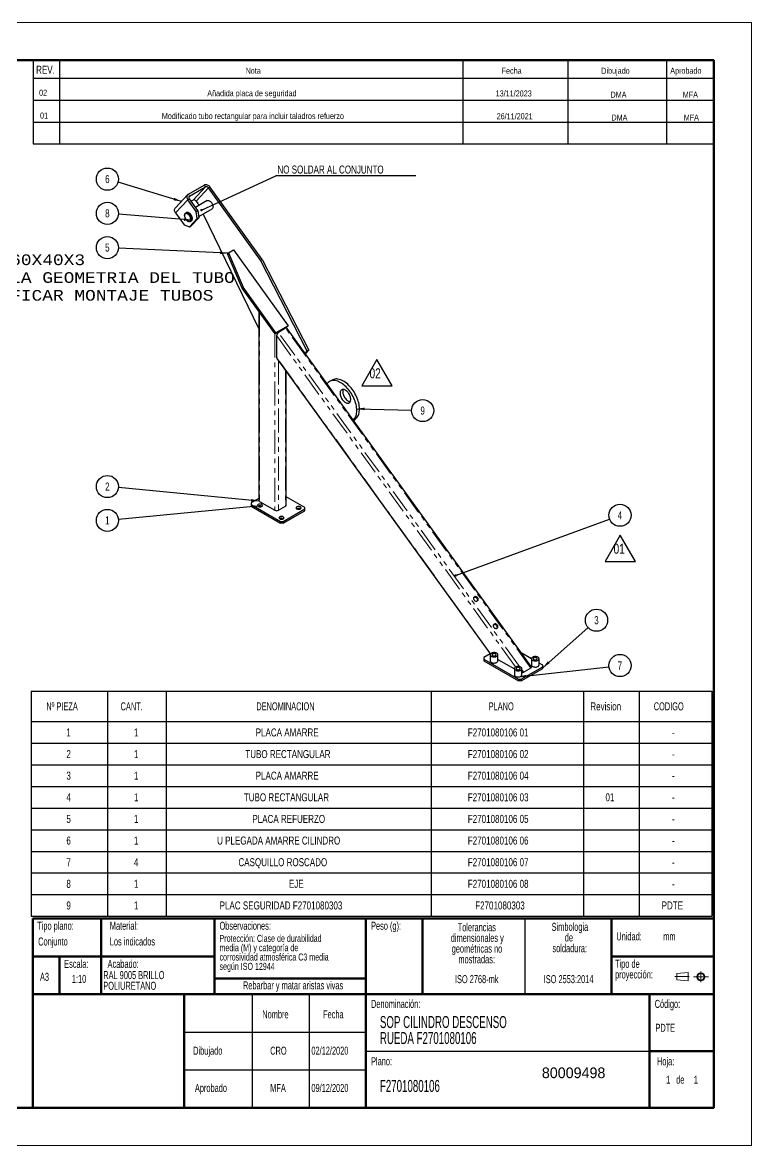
# Model space of a CAD drawing. Header units: millimetres. Extents: x -1584 to 1152, y -288 to 1444.
# Drawn here: x 227.2 to 420, y 0 to 297 of the extents above; entities that cross this region are included whole.
import ezdxf

# ---------------------------------------------------------------- set-up
doc = ezdxf.new("R2010")
doc.units = ezdxf.units.MM
doc.linetypes.add('CENTERX2', pattern=[20.32, 12.7, -2.54, 2.54, -2.54])
doc.linetypes.add('PHANTOM', pattern=[12.7, 6.35, -1.27, 1.27, -1.27, 1.27, -1.27])
doc.layers.add('FORMATO', color=7, linetype='Continuous')
doc.layers.add('SLD-0', color=179, linetype='Continuous')
doc.styles.add('SLDTEXTSTYLE0', font='TXT', dxfattribs={"width": 0.75})
doc.styles.add('SLDTEXTSTYLE1', font='TXT', dxfattribs={"width": 0.605})
doc.dimstyles.new('SLDDIMSTYLE0', dxfattribs={"dimtxt": 0.18, "dimasz": 0.651282, "dimexe": 0, "dimexo": 0.0625, "dimgap": 0, "dimtad": 0, "dimtih": 1, "dimtoh": 1, "dimdec": 0, "dimrnd": 1e-09, "dimzin": 0, "dimdsep": 46, "dimtxsty": 'Standard', "dimblk1": 'DOT', "dimblk2": 'DOT', "dimsah": 1, "dimcen": 0.09, "dimadec": 0, "dimazin": 0, "dimtfac": 0.651282, "dimtdec": 0, "dimtofl": 0, "dimtmove": 0, "dimatfit": 3, "dimldrblk": 'DOT', "dimfxl": 1, "dimfrac": 2, "dimtolj": 1, "dimtzin": 0, "dimarcsym": 0})
doc.dimstyles.new('SLDDIMSTYLE1', dxfattribs={"dimtxt": 0.18, "dimasz": 2.116667, "dimexe": 0, "dimexo": 0.0625, "dimgap": 0, "dimtad": 0, "dimtih": 1, "dimtoh": 1, "dimdec": 0, "dimrnd": 1e-09, "dimzin": 0, "dimdsep": 46, "dimtxsty": 'Standard', "dimsah": 1, "dimcen": 0.09, "dimadec": 0, "dimazin": 0, "dimtfac": 2.116667, "dimtdec": 0, "dimtofl": 0, "dimtmove": 0, "dimatfit": 3, "dimfxl": 1, "dimfrac": 2, "dimtolj": 1, "dimtzin": 0, "dimarcsym": 0})

# ---------------------------------------------------------------- blocks, each defined once
blk = doc.blocks.new('Bloque3')
at = {"color": 7, "linetype": 'CENTERX2', "lineweight": 18}
for p, q in [((400.52, 128.85), (400.52, 131.19)), ((397.92, 130.06), (394.8, 130.06)), ((398.88, 130.02), (402.16, 130.02))]:
    blk.add_line(p, q, dxfattribs=at)
at = {"color": 7, "linetype": 'Continuous', "lineweight": 18}
for p, q in [((397.68, 130.95), (395.23, 130.77)), ((395.23, 130.77), (395.23, 129.34)), ((397.68, 129.16), (395.23, 129.34)), ((397.68, 130.95), (397.68, 129.16))]:
    blk.add_line(p, q, dxfattribs=at)
for radius in [0.892, 0.713]:
    blk.add_circle((400.52, 130.02), radius, dxfattribs=at)
blk = doc.blocks.new('SW_NOTE_0_2')
at = {"layer": 'SLD-0', "color": 0, "attachment_point": 2, "style": 'SLDTEXTSTYLE1'}
for s, insert, char_height in [('dimensionales y', (7.54, -0.09), 2.1167), ('Tolerancias', (7.41, 2.73), 2.1167), ('geométricas no', (7.46, -2.92), 2.1167), ('mostradas:', (7.38, -5.74), 2.117)]:
    blk.add_mtext(s, dxfattribs=dict(at, insert=insert, char_height=char_height))
blk = doc.blocks.new('SW_NOTE_0_3')
at = {"layer": 'SLD-0', "color": 0, "attachment_point": 1, "style": 'SLDTEXTSTYLE1'}
for s, insert, char_height in [('Tipo de', (0, 2.73), 2.117), ('proyección:', (0, -0.09), 2.1167)]:
    blk.add_mtext(s, dxfattribs=dict(at, insert=insert, char_height=char_height))
blk = doc.blocks.new('SW_NOTE_0_4')
at = {"layer": 'SLD-0', "color": 0, "char_height": 2.117, "attachment_point": 2, "style": 'SLDTEXTSTYLE1'}
for s, insert in [('Simbologia', (7.11, 2.73)), ('de', (6.84, -0.09)), ('soldadura:', (7.06, -2.92))]:
    blk.add_mtext(s, dxfattribs=dict(at, insert=insert))
blk = doc.blocks.new('SW_NOTE_0_6')
at = {"layer": 'SLD-0', "color": 0, "char_height": 2.1167, "attachment_point": 1, "style": 'SLDTEXTSTYLE1'}
for s, insert in [('RAL 9005 BRILLO', (0, 2.73)), ('POLIURETANO', (0, -0.09))]:
    blk.add_mtext(s, dxfattribs=dict(at, insert=insert))
blk = doc.blocks.new('SW_NOTE_0_7')
at = {"layer": 'SLD-0', "color": 0, "char_height": 3.175, "attachment_point": 1, "style": 'SLDTEXTSTYLE1'}
for s, insert in [('SOP CILINDRO DESCENSO', (0, 4.09)), ('RUEDA F2701080106', (0, -0.14))]:
    blk.add_mtext(s, dxfattribs=dict(at, insert=insert))
blk = doc.blocks.new('SW_NOTE_0_8')
at = {"layer": 'SLD-0', "color": 0, "char_height": 1.8521, "attachment_point": 1, "style": 'SLDTEXTSTYLE1'}
for s, insert in [('media (M) y categoría de', (0, -0.08)), ('Protección: Clase de durabilidad', (0, 2.39)), ('corrosividad atmosférica C3 media', (0, -2.55)), ('según ISO 12944', (0, -5.02))]:
    blk.add_mtext(s, dxfattribs=dict(at, insert=insert))
blk = doc.blocks.new('SW_TABLEANNOTATION_0')
at = {"layer": 'FORMATO', "color": 0}
for p, q in [((0, 0), (0, -8.07)), ((0, 0), (20.22, 0)), ((20.22, 0), (20.22, -8.07)), ((20.22, 0), (35.74, 0)), ((35.74, 0), (35.74, -8.07)), ((35.74, 0), (105.77, 0)), ((105.77, 0), (105.77, -8.07)), ((105.77, 0), (146.09, 0)), ((146.09, 0), (146.09, -8.07)), ((146.09, 0), (160.75, 0)), ((160.75, 0), (160.75, -8.07)), ((160.75, 0), (179.95, 0)), ((179.95, 0), (179.95, -8.07)), ((0, -8.07), (20.22, -8.07)), ((0, -8.07), (0, -13.79)), ((20.22, -8.07), (35.74, -8.07)), ((20.22, -8.07), (20.22, -13.79)), ((35.74, -8.07), (105.77, -8.07)), ((35.74, -8.07), (35.74, -13.79)), ((105.77, -8.07), (146.09, -8.07)), ((105.77, -8.07), (105.77, -13.79)), ((146.09, -8.07), (160.75, -8.07)), ((146.09, -8.07), (146.09, -13.79)), ((160.75, -8.07), (179.95, -8.07)), ((160.75, -8.07), (160.75, -13.79)), ((179.95, -8.07), (179.95, -13.79)), ((0, -13.79), (0, -19.51)), ((0, -13.79), (20.22, -13.79)), ((20.22, -13.79), (20.22, -19.51)), ((20.22, -13.79), (35.74, -13.79)), ((35.74, -13.79), (35.74, -19.51)), ((35.74, -13.79), (105.77, -13.79)), ((105.77, -13.79), (105.77, -19.51)), ((105.77, -13.79), (146.09, -13.79)), ((146.09, -13.79), (146.09, -19.51)), ((146.09, -13.79), (160.75, -13.79)), ((160.75, -13.79), (160.75, -19.51)), ((160.75, -13.79), (179.95, -13.79)), ((179.95, -13.79), (179.95, -19.51)), ((0, -19.51), (0, -25.23)), ((0, -19.51), (20.22, -19.51)), ((20.22, -19.51), (20.22, -25.23)), ((20.22, -19.51), (35.74, -19.51)), ((35.74, -19.51), (35.74, -25.23)), ((35.74, -19.51), (105.77, -19.51)), ((105.77, -19.51), (105.77, -25.23)), ((105.77, -19.51), (146.09, -19.51)), ((146.09, -19.51), (146.09, -25.23)), ((146.09, -19.51), (160.75, -19.51)), ((160.75, -19.51), (160.75, -25.23)), ((160.75, -19.51), (179.95, -19.51)), ((179.95, -19.51), (179.95, -25.23)), ((0, -25.23), (0, -30.94)), ((0, -25.23), (20.22, -25.23)), ((20.22, -25.23), (20.22, -30.94)), ((20.22, -25.23), (35.74, -25.23)), ((35.74, -25.23), (35.74, -30.94)), ((35.74, -25.23), (105.77, -25.23)), ((105.77, -25.23), (105.77, -30.94)), ((105.77, -25.23), (146.09, -25.23)), ((146.09, -25.23), (146.09, -30.94)), ((146.09, -25.23), (160.75, -25.23)), ((160.75, -25.23), (160.75, -30.94)), ((160.75, -25.23), (179.95, -25.23)), ((179.95, -25.23), (179.95, -30.94)), ((0, -30.94), (0, -36.66)), ((0, -30.94), (20.22, -30.94)), ((20.22, -30.94), (20.22, -36.66)), ((20.22, -30.94), (35.74, -30.94)), ((35.74, -30.94), (35.74, -36.66)), ((35.74, -30.94), (105.77, -30.94)), ((105.77, -30.94), (105.77, -36.66)), ((105.77, -30.94), (146.09, -30.94)), ((146.09, -30.94), (146.09, -36.66)), ((146.09, -30.94), (160.75, -30.94)), ((160.75, -30.94), (160.75, -36.66)), ((160.75, -30.94), (179.95, -30.94)), ((179.95, -30.94), (179.95, -36.66)), ((0, -36.66), (0, -42.38)), ((0, -36.66), (20.22, -36.66)), ((20.22, -36.66), (20.22, -42.38)), ((20.22, -36.66), (35.74, -36.66)), ((35.74, -36.66), (35.74, -42.38)), ((35.74, -36.66), (105.77, -36.66)), ((105.77, -36.66), (105.77, -42.38)), ((105.77, -36.66), (146.09, -36.66)), ((146.09, -36.66), (146.09, -42.38)), ((146.09, -36.66), (160.75, -36.66)), ((160.75, -36.66), (160.75, -42.38)), ((160.75, -36.66), (179.95, -36.66)), ((179.95, -36.66), (179.95, -42.38)), ((0, -42.38), (0, -48.1)), ((0, -42.38), (20.22, -42.38)), ((20.22, -42.38), (20.22, -48.1)), ((20.22, -42.38), (35.74, -42.38)), ((35.74, -42.38), (35.74, -48.1)), ((35.74, -42.38), (105.77, -42.38)), ((105.77, -42.38), (105.77, -48.1)), ((105.77, -42.38), (146.09, -42.38)), ((146.09, -42.38), (146.09, -48.1)), ((146.09, -42.38), (160.75, -42.38)), ((160.75, -42.38), (160.75, -48.1)), ((160.75, -42.38), (179.95, -42.38)), ((179.95, -42.38), (179.95, -48.1)), ((0, -48.1), (0, -53.82)), ((0, -48.1), (20.22, -48.1)), ((20.22, -48.1), (20.22, -53.82)), ((20.22, -48.1), (35.74, -48.1)), ((35.74, -48.1), (35.74, -53.82)), ((35.74, -48.1), (105.77, -48.1)), ((105.77, -48.1), (105.77, -53.82)), ((105.77, -48.1), (146.09, -48.1)), ((146.09, -48.1), (146.09, -53.82)), ((146.09, -48.1), (160.75, -48.1)), ((160.75, -48.1), (160.75, -53.82)), ((160.75, -48.1), (179.95, -48.1)), ((179.95, -48.1), (179.95, -53.82)), ((0, -53.82), (0, -59.54)), ((0, -53.82), (20.22, -53.82)), ((20.22, -53.82), (20.22, -59.54)), ((20.22, -53.82), (35.74, -53.82)), ((35.74, -53.82), (35.74, -59.54)), ((35.74, -53.82), (105.77, -53.82)), ((105.77, -53.82), (105.77, -59.54)), ((105.77, -53.82), (146.09, -53.82)), ((146.09, -53.82), (146.09, -59.54)), ((146.09, -53.82), (160.75, -53.82)), ((160.75, -53.82), (160.75, -59.54)), ((160.75, -53.82), (179.95, -53.82)), ((179.95, -53.82), (179.95, -59.54)), ((0, -59.54), (20.22, -59.54)), ((20.22, -59.54), (35.74, -59.54)), ((35.74, -59.54), (105.77, -59.54)), ((105.77, -59.54), (146.09, -59.54)), ((146.09, -59.54), (160.75, -59.54)), ((160.75, -59.54), (179.95, -59.54))]:
    blk.add_line(p, q, dxfattribs=at)
at = {"layer": 'FORMATO', "color": 0, "attachment_point": 1}
for s, insert, char_height, style in [('Nº PIEZA', (4.03, -2.98), 2.117, 'SLDTEXTSTYLE1'), ('CANT.', (23.67, -2.98), 2.117, 'SLDTEXTSTYLE1'), ('DENOMINACION', (59.54, -2.98), 2.1167, 'SLDTEXTSTYLE1'), ('PLANO', (120.99, -2.98), 2.117, 'SLDTEXTSTYLE1'), ('Revision', (147.86, -2.98), 2.117, 'SLDTEXTSTYLE0'), ('CODIGO', (164.63, -2.98), 2.117, 'SLDTEXTSTYLE1'), ('1', (9.33, -9.88), 2.12, 'SLDTEXTSTYLE0'), ('1', (27.2, -9.88), 2.12, 'SLDTEXTSTYLE0'), ('PLACA AMARRE', (59.39, -9.88), 2.1167, 'SLDTEXTSTYLE0'), ('F2701080106 01', (115.47, -9.88), 2.1167, 'SLDTEXTSTYLE0'), ('-', (169.49, -9.88), 2.12, 'SLDTEXTSTYLE0'), ('2', (9.33, -15.6), 2.12, 'SLDTEXTSTYLE0'), ('1', (27.2, -15.6), 2.12, 'SLDTEXTSTYLE0'), ('TUBO RECTANGULAR', (56.64, -15.6), 2.1167, 'SLDTEXTSTYLE0'), ('F2701080106 02', (115.47, -15.6), 2.1167, 'SLDTEXTSTYLE0'), ('-', (169.49, -15.6), 2.12, 'SLDTEXTSTYLE0'), ('3', (9.33, -21.31), 2.12, 'SLDTEXTSTYLE0'), ('1', (27.2, -21.31), 2.12, 'SLDTEXTSTYLE0'), ('PLACA AMARRE', (59.39, -21.31), 2.1167, 'SLDTEXTSTYLE0'), ('F2701080106 04', (115.47, -21.31), 2.1167, 'SLDTEXTSTYLE0'), ('-', (169.49, -21.31), 2.12, 'SLDTEXTSTYLE0'), ('4', (9.33, -27.03), 2.12, 'SLDTEXTSTYLE0'), ('1', (27.2, -27.03), 2.12, 'SLDTEXTSTYLE0'), ('TUBO RECTANGULAR', (56.25, -27.03), 2.1167, 'SLDTEXTSTYLE0'), ('F2701080106 03', (115.47, -27.03), 2.1167, 'SLDTEXTSTYLE0'), ('01', (151.86, -27.03), 2.117, 'SLDTEXTSTYLE0'), ('-', (169.49, -27.03), 2.12, 'SLDTEXTSTYLE0'), ('5', (9.33, -32.75), 2.12, 'SLDTEXTSTYLE0'), ('1', (27.2, -32.75), 2.12, 'SLDTEXTSTYLE0'), ('PLACA REFUERZO', (58.51, -32.75), 2.1167, 'SLDTEXTSTYLE0'), ('F2701080106 05', (115.47, -32.75), 2.1167, 'SLDTEXTSTYLE0'), ('-', (169.49, -32.75), 2.12, 'SLDTEXTSTYLE0'), ('6', (9.33, -38.47), 2.12, 'SLDTEXTSTYLE0'), ('1', (27.2, -38.47), 2.12, 'SLDTEXTSTYLE0'), ('U PLEGADA AMARRE CILINDRO', (49.18, -38.47), 2.1167, 'SLDTEXTSTYLE0'), ('F2701080106 06', (115.47, -38.47), 2.1167, 'SLDTEXTSTYLE0'), ('-', (169.49, -38.47), 2.12, 'SLDTEXTSTYLE0'), ('7', (9.33, -44.19), 2.12, 'SLDTEXTSTYLE0'), ('4', (27.2, -44.19), 2.12, 'SLDTEXTSTYLE0'), ('CASQUILLO ROSCADO', (54.82, -44.19), 2.1167, 'SLDTEXTSTYLE0'), ('F2701080106 07', (115.47, -44.19), 2.1167, 'SLDTEXTSTYLE0'), ('-', (169.49, -44.19), 2.12, 'SLDTEXTSTYLE0'), ('8', (9.33, -49.91), 2.12, 'SLDTEXTSTYLE0'), ('1', (27.2, -49.91), 2.12, 'SLDTEXTSTYLE0'), ('EJE', (68.17, -49.91), 2.117, 'SLDTEXTSTYLE0'), ('F2701080106 08', (115.47, -49.91), 2.1167, 'SLDTEXTSTYLE0'), ('-', (169.49, -49.91), 2.12, 'SLDTEXTSTYLE0'), ('9', (9.33, -55.63), 2.12, 'SLDTEXTSTYLE0'), ('1', (27.2, -55.63), 2.12, 'SLDTEXTSTYLE0'), ('PLAC SEGURIDAD F2701080303', (49.85, -55.63), 2.1167, 'SLDTEXTSTYLE0'), ('F2701080303', (117.42, -55.63), 2.1167, 'SLDTEXTSTYLE0'), ('PDTE', (166.71, -55.63), 2.117, 'SLDTEXTSTYLE0')]:
    blk.add_mtext(s, dxfattribs=dict(at, insert=insert, char_height=char_height, style=style))
blk = doc.blocks.new('SW_NOTE_0')
at = {"layer": 'FORMATO', "color": 0, "insert": (0, 17.1), "char_height": 13.23, "attachment_point": 1, "style": 'SLDTEXTSTYLE0'}
blk.add_mtext('01', dxfattribs=at)
blk = doc.blocks.new('Simbolo rev1')
at = {"layer": 'FORMATO'}
for p, q in [((201.4, 1620.3), (181.4, 1585.7)), ((221.4, 1585.7), (201.4, 1620.3)), ((181.4, 1585.7), (221.4, 1585.7))]:
    blk.add_line(p, q, dxfattribs=at)
at = {"layer": 'FORMATO', "color": 7}
blk.add_blockref('SW_NOTE_0', (192.6, 1591.9), dxfattribs=at)
blk = doc.blocks.new('SW_NOTE_0_1')
at = {"layer": 'FORMATO', "color": 0, "insert": (0, 17.1), "char_height": 13.23, "attachment_point": 1, "style": 'SLDTEXTSTYLE0'}
blk.add_mtext('02', dxfattribs=at)
blk = doc.blocks.new('Simbolo rev2')
at = {"layer": 'FORMATO'}
for p, q in [((201.4, 1620.3), (181.4, 1585.7)), ((221.4, 1585.7), (201.4, 1620.3)), ((181.4, 1585.7), (221.4, 1585.7))]:
    blk.add_line(p, q, dxfattribs=at)
at = {"layer": 'FORMATO', "color": 7}
blk.add_blockref('SW_NOTE_0_1', (191.7, 1591.6), dxfattribs=at)
blk = doc.blocks.new('SW_NOTE_0_9')
at = {"layer": 'FORMATO', "color": 0}
blk.add_circle((2.75, 1.01), 2.93, dxfattribs=at)
at = {"layer": 'FORMATO', "color": 0, "insert": (2.73, 2.07), "char_height": 2.12, "attachment_point": 2, "style": 'SLDTEXTSTYLE0'}
blk.add_mtext('4', dxfattribs=at)
blk = doc.blocks.new('_Dot')
at = {"color": 0, "linetype": 'ByBlock', "lineweight": -2}
blk.add_line((-0.5, 0), (-1, 0), dxfattribs=at)
at = {"color": 0, "linetype": 'ByBlock', "const_width": 0.5}
blk.add_lwpolyline([(-0.25, 0, 1), (0.25, 0, 1)], format="xyb", close=True, dxfattribs=at)
blk = doc.blocks.new('SW_NOTE_0_10')
at = {"layer": 'FORMATO', "color": 0}
blk.add_circle((2.2, 1.94), 2.93, dxfattribs=at)
at = {"layer": 'FORMATO', "color": 0, "insert": (2.18, 3), "char_height": 2.12, "attachment_point": 2, "style": 'SLDTEXTSTYLE0'}
blk.add_mtext('3', dxfattribs=at)
blk = doc.blocks.new('SW_NOTE_0_11')
at = {"layer": 'FORMATO', "color": 0}
blk.add_circle((2.91, 0.33), 2.93, dxfattribs=at)
at = {"layer": 'FORMATO', "color": 0, "insert": (2.89, 1.39), "char_height": 2.12, "attachment_point": 2, "style": 'SLDTEXTSTYLE0'}
blk.add_mtext('7', dxfattribs=at)
blk = doc.blocks.new('SW_NOTE_0_12')
at = {"layer": 'FORMATO', "color": 0}
blk.add_circle((-2.92, -0.28), 2.93, dxfattribs=at)
at = {"layer": 'FORMATO', "color": 0, "insert": (-2.94, 0.79), "char_height": 2.12, "attachment_point": 2, "style": 'SLDTEXTSTYLE0'}
blk.add_mtext('1', dxfattribs=at)
blk = doc.blocks.new('SW_NOTE_0_13')
at = {"layer": 'FORMATO', "color": 0}
blk.add_circle((-2.92, 0.28), 2.93, dxfattribs=at)
at = {"layer": 'FORMATO', "color": 0, "insert": (-2.94, 1.34), "char_height": 2.12, "attachment_point": 2, "style": 'SLDTEXTSTYLE0'}
blk.add_mtext('2', dxfattribs=at)
blk = doc.blocks.new('SW_NOTE_0_14')
at = {"layer": 'FORMATO', "color": 0}
blk.add_circle((-2.93, 0.14), 2.93, dxfattribs=at)
at = {"layer": 'FORMATO', "color": 0, "insert": (-2.95, 1.2), "char_height": 2.12, "attachment_point": 2, "style": 'SLDTEXTSTYLE0'}
blk.add_mtext('5', dxfattribs=at)
blk = doc.blocks.new('SW_NOTE_0_15')
at = {"layer": 'FORMATO', "color": 0}
blk.add_circle((-2.92, 0.24), 2.93, dxfattribs=at)
at = {"layer": 'FORMATO', "color": 0, "insert": (-2.94, 1.3), "char_height": 2.12, "attachment_point": 2, "style": 'SLDTEXTSTYLE0'}
blk.add_mtext('8', dxfattribs=at)
blk = doc.blocks.new('SW_NOTE_0_16')
at = {"layer": 'FORMATO', "color": 0}
blk.add_circle((-2.81, 0.84), 2.93, dxfattribs=at)
at = {"layer": 'FORMATO', "color": 0, "insert": (-2.83, 1.91), "char_height": 2.12, "attachment_point": 2, "style": 'SLDTEXTSTYLE0'}
blk.add_mtext('6', dxfattribs=at)
blk = doc.blocks.new('SW_NOTE_0_17')
at = {"layer": 'FORMATO', "color": 0}
blk.add_line((37.05, 0), (0, 0), dxfattribs=at)
at = {"layer": 'FORMATO', "color": 0, "insert": (0.45, 2.76), "char_height": 2.1167, "attachment_point": 1, "style": 'SLDTEXTSTYLE0'}
blk.add_mtext('NO SOLDAR AL CONJUNTO', dxfattribs=at)
blk = doc.blocks.new('SW_NOTE_0_18')
at = {"layer": 'FORMATO', "color": 0}
blk.add_circle((2.93, -0.08), 2.93, dxfattribs=at)
at = {"layer": 'FORMATO', "color": 0, "insert": (2.91, 0.98), "char_height": 2.12, "attachment_point": 2, "style": 'SLDTEXTSTYLE0'}
blk.add_mtext('9', dxfattribs=at)

msp = doc.modelspace()

# ---------------------------------------------------------------- linework, layer by layer
at = {"color": 7, "linetype": 'Continuous', "lineweight": 18}
for p, q in [((0, 297), (420, 297)), ((420, 297), (420, 0)), ((7.530618, 0), (420, 0))]:
    msp.add_line(p, q, dxfattribs=at)
at = {"color": 7, "linetype": 'Continuous', "lineweight": 50}
for p, q in [((410, 287), (20, 287)), ((410, 10), (410, 287)), ((230, 60), (410, 60)), ((230, 60), (230, 10)), ((20, 10), (410, 10))]:
    msp.add_line(p, q, dxfattribs=at)
at = {"color": 7, "linetype": 'Continuous', "lineweight": 25}
for p, q in [((271.090708, 251.571041), (275.262638, 253.979445)), ((271.438245, 251.089403), (275.610175, 253.497807)), ((290.211417, 234.095402), (276.381976, 253.261092)), ((290.635681, 234.340324), (276.80624, 253.506014)), ((270.908342, 251.426361), (267.663703, 247.948482)), ((273.196243, 246.987274), (270.937254, 250.117921)), ((273.620507, 247.232197), (271.361518, 250.362843)), ((272.365537, 250.019928), (271.831438, 249.711599)), ((276.104083, 249.875432), (273.004406, 248.086027)), ((273.137338, 249.783213), (273.60072, 249.141029)), ((267.692616, 246.640042), (269.951605, 243.509396)), ((270.532081, 246.658784), (270.341163, 246.548569)), ((270.659361, 246.732261), (270.624005, 246.711851)), ((273.196243, 246.987274), (273.620507, 247.232197)), ((273.456715, 245.131078), (273.196243, 246.987274)), ((273.60072, 249.141029), (273.870591, 248.586065)), ((273.620507, 247.232197), (273.880979, 245.376)), ((273.838221, 245.680705), (277.353981, 247.71031)), ((270.082228, 245.976263), (270.082228, 245.894622)), ((270.895269, 244.486242), (270.965968, 244.445415)), ((271.428816, 242.957403), (273.456715, 245.131078)), ((271.591061, 244.383447), (271.78198, 244.493662)), ((271.85308, 243.202326), (273.880979, 245.376)), ((271.873904, 244.546729), (271.909259, 244.567139)), ((273.880979, 245.376), (273.456715, 245.131078)), ((274.966645, 246.33213), (289.74793, 215.935763)), ((269.951605, 243.509396), (271.428816, 242.957403)), ((271.428816, 242.957403), (271.85308, 243.202326)), ((281.422304, 235.834794), (281.665652, 236.095635)), ((285.319897, 226.713717), (281.422304, 235.834794)), ((281.665652, 236.095635), (283.023656, 236.879594)), ((281.665652, 236.095635), (285.563245, 226.974558)), ((283.023656, 236.879594), (297.504355, 216.81135)), ((290.211417, 234.095402), (290.635681, 234.340324)), ((302.504316, 210.08146), (290.211417, 234.095402)), ((290.635681, 234.340324), (302.92858, 210.326382)), ((285.563245, 226.974558), (285.319897, 226.713717)), ((294.008316, 214.672771), (285.319897, 226.713717)), ((294.251664, 214.933612), (285.563245, 226.974558)), ((289.74793, 220.577077), (289.74793, 170.580249)), ((297.504355, 216.81135), (294.251664, 214.933612)), ((297.261008, 216.550509), (297.504355, 216.81135)), ((297.261008, 216.550509), (294.008316, 214.672771)), ((294.008316, 214.672771), (294.251664, 214.933612)), ((294.43258, 214.150731), (294.43258, 208.448965)), ((294.885129, 215.178944), (296.808459, 216.289259)), ((296.808459, 216.160257), (294.885129, 215.049941)), ((296.995911, 216.211168), (296.995911, 216.397472)), ((361.720793, 126.656537), (297.176051, 216.106612)), ((294.517537, 208.1259), (350.944453, 129.926007)), ((301.951336, 209.488729), (302.504316, 210.08146)), ((302.036715, 209.370406), (302.92858, 210.326382)), ((302.92858, 210.326382), (302.504316, 210.08146)), ((296.995911, 169.355637), (296.995911, 204.691217)), ((309.102362, 202.438232), (308.395255, 202.030028)), ((307.919644, 201.650113), (307.743615, 201.461431)), ((314.694351, 191.828674), (314.870379, 192.017356)), ((314.836649, 191.631469), (315.577486, 192.42556)), ((289.74793, 171.14149), (287.715066, 169.967943)), ((287.715066, 169.967943), (287.715066, 169.559739)), ((287.715066, 169.559739), (295.493241, 165.069494)), ((287.715066, 169.559739), (287.715066, 169.069814)), ((289.935381, 170.318998), (293.980032, 167.984071)), ((301.857202, 168.743331), (296.995911, 171.549694)), ((287.715066, 169.069814), (295.493241, 164.57957)), ((289.588899, 169.049404), (289.556135, 169.029034)), ((294.885129, 167.984071), (296.808459, 169.094386)), ((296.200347, 165.069494), (301.857202, 168.335127)), ((296.200347, 164.57957), (301.857202, 167.845202)), ((299.771237, 168.396278), (299.738473, 168.375907)), ((301.857202, 168.335127), (301.857202, 168.743331)), ((301.857202, 167.845202), (301.857202, 168.335127)), ((295.245753, 165.783772), (295.212989, 165.763401)), ((295.493241, 165.069494), (296.200347, 165.069494)), ((295.493241, 164.57957), (295.493241, 165.069494)), ((296.200347, 164.57957), (295.493241, 164.57957)), ((296.200347, 165.069494), (296.200347, 164.57957)), ((350.879859, 130.015526), (349.233356, 129.065021)), ((349.233356, 129.065021), (349.233356, 128.656817)), ((349.233356, 128.656817), (358.425744, 123.350164)), ((349.233356, 128.656817), (349.233356, 128.166892)), ((349.233356, 128.166892), (358.425744, 122.860239)), ((350.920362, 129.800053), (350.920362, 128.166972)), ((352.920362, 128.166972), (352.920362, 129.800053)), ((352.920362, 128.569374), (357.284323, 126.050113)), ((361.809852, 128.744233), (359.075261, 130.322879)), ((361.809806, 128.738723), (361.809806, 127.105641)), ((363.809806, 127.105641), (363.809806, 128.738723)), ((357.284323, 126.126217), (357.284323, 124.493135)), ((359.132851, 123.350164), (364.789705, 126.615796)), ((359.132851, 122.860239), (364.789705, 126.125872)), ((359.284323, 124.493135), (359.284323, 126.126217)), ((361.681991, 126.254524), (359.758661, 125.144209)), ((364.789705, 127.024), (363.809806, 127.589684)), ((364.789705, 126.615796), (364.789705, 127.024)), ((364.789705, 126.125872), (364.789705, 126.615796)), ((358.425744, 123.350164), (359.132851, 123.350164)), ((358.425744, 122.860239), (358.425744, 123.350164)), ((359.132851, 122.860239), (358.425744, 122.860239)), ((359.132851, 123.350164), (359.132851, 122.860239))]:
    msp.add_line(p, q, dxfattribs=at)
at = {"color": 8, "linetype": 'PHANTOM', "lineweight": 18}
for p, q in [((275.610175, 253.497807), (272.365537, 250.019928)), ((276.381976, 253.261092), (273.137338, 249.783213)), ((275.610175, 253.497807), (275.262638, 253.979445)), ((276.381976, 253.261092), (276.80624, 253.506014)), ((267.692616, 246.640042), (270.937254, 250.117921)), ((271.361518, 250.362843), (270.937254, 250.117921)), ((271.090708, 251.571041), (271.438245, 251.089403)), ((271.281215, 250.921085), (271.438245, 251.089403)), ((289.935381, 220.317295), (289.935381, 170.318998)), ((293.980032, 214.711969), (293.980032, 167.984071)), ((357.632701, 126.564115), (294.43258, 214.150731)), ((294.885129, 215.178944), (294.885129, 215.049941)), ((358.664854, 126.660074), (294.885129, 215.049941)), ((296.808459, 216.289259), (296.808459, 216.160257)), ((361.681991, 126.254524), (296.808459, 216.160257)), ((351.010585, 130.039684), (294.43258, 208.448965)), ((294.885129, 207.616468), (294.885129, 167.984071)), ((296.808459, 204.950999), (296.808459, 169.094386)), ((314.870379, 192.017356), (315.577486, 192.42556)), ((359.758661, 125.144209), (359.284323, 125.801576))]:
    msp.add_line(p, q, dxfattribs=at)
at = {"color": 7, "linetype": 'Continuous', "lineweight": 25, "flags": 128}
for points in [[(276.80624, 253.506014), (276.672651, 253.665843), (276.517338, 253.805933), (276.345022, 253.922025), (276.160938, 254.010594), (275.970678, 254.068948), (275.780025, 254.095313), (275.59477, 254.088889), (275.420544, 254.049871), (275.262638, 253.979445)], [(271.090708, 251.571041), (270.953923, 251.471346), (270.842413, 251.345412), (270.759567, 251.197064), (270.707901, 251.030811), (270.688987, 250.851704), (270.703398, 250.665185), (270.750697, 250.476921), (270.829447, 250.292633), (270.937254, 250.117921)], [(271.438245, 251.089403), (271.362153, 251.032367), (271.302341, 250.959013), (271.261107, 250.872161), (271.240036, 250.775148), (271.239938, 250.671703), (271.260817, 250.565801), (271.301869, 250.461512), (271.361518, 250.362843)], [(276.104083, 249.875432), (276.215249, 249.92), (276.344188, 249.933887), (276.484199, 249.914948), (276.631252, 249.86373), (276.781119, 249.781704), (276.929487, 249.671232), (277.072089, 249.535491), (277.204821, 249.378386), (277.323866, 249.204437), (277.425798, 249.018648), (277.507686, 248.826364), (277.567173, 248.633116), (277.602549, 248.444464), (277.612795, 248.265835), (277.597617, 248.102368), (277.557451, 247.958766), (277.493453, 247.839159), (277.407464, 247.746989), (277.353981, 247.71031)], [(267.692616, 246.640042), (267.584808, 246.814755), (267.506059, 246.999043), (267.45876, 247.187306), (267.444349, 247.373825), (267.463263, 247.552932), (267.514928, 247.719185), (267.597774, 247.867533), (267.663703, 247.948482)], [(270.082228, 245.976263), (270.091291, 246.116818), (270.12521, 246.265866), (270.183321, 246.391904), (270.263951, 246.491305), (270.364781, 246.56121), (270.482911, 246.599609), (270.614941, 246.605396), (270.757073, 246.578404), (270.90522, 246.519412), (271.055118, 246.430114), (271.202455, 246.313081), (271.342993, 246.171679), (271.472689, 246.009977), (271.587812, 245.832625), (271.68505, 245.644727), (271.761605, 245.451687), (271.815275, 245.259059), (271.844516, 245.072384), (271.848488, 244.897034), (271.827074, 244.738052), (271.780893, 244.600012), (271.711272, 244.486885), (271.620214, 244.401925), (271.510338, 244.347577), (271.384806, 244.325405), (271.247229, 244.336045), (271.101565, 244.379193), (270.965968, 244.445415)], [(272.040604, 245.093184), (272.023938, 245.274851), (271.982332, 245.465188), (271.916984, 245.658719), (271.829773, 245.849877), (271.723209, 246.033162), (271.600357, 246.203302), (271.464752, 246.355402), (271.320293, 246.485087), (271.171138, 246.588625), (271.021577, 246.663038), (270.875913, 246.706186), (270.738336, 246.716826), (270.612804, 246.694654), (270.532081, 246.658784)], [(272.132528, 245.146251), (272.115861, 245.327918), (272.074256, 245.518254), (272.008908, 245.711786), (271.921697, 245.902943), (271.815133, 246.086229), (271.692281, 246.256369), (271.556675, 246.408469), (271.412217, 246.538153), (271.263062, 246.641692), (271.113501, 246.716105), (270.967837, 246.759252), (270.83026, 246.769893), (270.704728, 246.74772), (270.594853, 246.693373), (270.579735, 246.682387)], [(272.008345, 244.646288), (272.083609, 244.752559), (272.135879, 244.88464), (272.163652, 245.038729), (272.166127, 245.210396), (272.143233, 245.3947), (272.09563, 245.58634), (272.024687, 245.779803), (271.932445, 245.969523), (271.821557, 246.150043), (271.695213, 246.316168), (271.557048, 246.463121), (271.411037, 246.586672), (271.261381, 246.683269), (271.112384, 246.750132), (270.968333, 246.785337), (270.833372, 246.787873), (270.711384, 246.757665), (270.659361, 246.732261)], [(272.093651, 245.167504), (272.076931, 245.346144), (272.035054, 245.533388), (271.969291, 245.723545), (271.881642, 245.910838), (271.774768, 246.089576), (271.651918, 246.254329), (271.516824, 246.400091), (271.373591, 246.522432), (271.226571, 246.617635), (271.080231, 246.682808), (270.939018, 246.715971), (270.807222, 246.716115), (270.804331, 246.715727)], [(270.082514, 245.869584), (270.099423, 245.692612), (270.141916, 245.507044), (270.208627, 245.318846), (270.297411, 245.134066), (270.405415, 244.958643), (270.529168, 244.798214), (270.664691, 244.657938), (270.80763, 244.542321), (270.95339, 244.45508), (271.097286, 244.39902), (271.234693, 244.375941), (271.361195, 244.386586), (271.472726, 244.430612), (271.565702, 244.506605), (271.637133, 244.612122), (271.684725, 244.743772), (271.706947, 244.897322), (271.703085, 245.067839), (271.673264, 245.249841), (271.618441, 245.43748), (271.54038, 245.624723), (271.441588, 245.805552), (271.325241, 245.974157), (271.195079, 246.125117), (271.055285, 246.253581), (270.910352, 246.35542), (270.764939, 246.42736), (270.623719, 246.46709), (270.491231, 246.473332), (270.371733, 246.445885), (270.269066, 246.385633), (270.186531, 246.294511), (270.126779, 246.175449), (270.091731, 246.032272), (270.082514, 245.869584)], [(271.82625, 244.523126), (271.850285, 244.534087), (271.951115, 244.603993), (272.031745, 244.703394), (272.089856, 244.829432), (272.123775, 244.97848), (272.132528, 245.146251)], [(271.909259, 244.567139), (271.912251, 244.568883), (272.008345, 244.646288)], [(314.870379, 192.017356), (315.046463, 192.23116), (315.201118, 192.471974), (315.333438, 192.738384), (315.442645, 193.028828), (315.528099, 193.3416), (315.589299, 193.674865), (315.625885, 194.026668), (315.637642, 194.394944), (315.624502, 194.777532), (315.586542, 195.172186), (315.523984, 195.576591), (315.437196, 195.988373), (315.326686, 196.405116), (315.193104, 196.824375), (315.037234, 197.243688), (314.859989, 197.660596), (314.66241, 198.072651), (314.445657, 198.477436), (314.211001, 198.872575), (313.95982, 199.255749), (313.693588, 199.62471), (313.413867, 199.977293), (313.122299, 200.311427), (312.820594, 200.625154), (312.510523, 200.91663), (312.193906, 201.184147), (311.8726, 201.426134), (311.548492, 201.64117), (311.223483, 201.827995), (310.899481, 201.985512), (310.578387, 202.112795), (310.262085, 202.209099), (309.952432, 202.273859), (309.651244, 202.306693), (309.360289, 202.30741), (309.081275, 202.276006), (308.815839, 202.212664), (308.565538, 202.117756), (308.331842, 201.991839), (308.116122, 201.835653), (307.919644, 201.650113)], [(315.577486, 192.42556), (315.75357, 192.639364), (315.908225, 192.880178), (316.040545, 193.146588), (316.149752, 193.437032), (316.235206, 193.749804), (316.296406, 194.083069), (316.332992, 194.434872), (316.344749, 194.803148), (316.331609, 195.185736), (316.293649, 195.58039), (316.231091, 195.984795), (316.144303, 196.396577), (316.033793, 196.81332), (315.900211, 197.232579), (315.74434, 197.651892), (315.567095, 198.0688), (315.369517, 198.480855), (315.152764, 198.88564), (314.918108, 199.280779), (314.666927, 199.663953), (314.400695, 200.032914), (314.120974, 200.385497), (313.829405, 200.719632), (313.5277, 201.033358), (313.217629, 201.324834), (312.901012, 201.592351), (312.579707, 201.834338), (312.255599, 202.049374), (311.93059, 202.236199), (311.606588, 202.393716), (311.285494, 202.520999), (310.969192, 202.617303), (310.659539, 202.682063), (310.358351, 202.714897), (310.067396, 202.715614), (309.788382, 202.68421), (309.522946, 202.620868), (309.272645, 202.52596), (309.102362, 202.438232)], [(313.770207, 196.53248), (313.867987, 196.662694), (313.94335, 196.819233), (313.994951, 196.999305), (314.021868, 197.199696), (314.023622, 197.41683), (314.000181, 197.646832), (313.951964, 197.885597), (313.87983, 198.128866), (313.785067, 198.372297), (313.669367, 198.611546), (313.534793, 198.842343), (313.383748, 199.06057), (313.218926, 199.262333), (313.043269, 199.444031), (312.859912, 199.602421), (312.672126, 199.734678), (312.483263, 199.838441), (312.296693, 199.911859), (312.115745, 199.953621), (311.943648, 199.962982), (311.783474, 199.939775), (311.63808, 199.884414), (311.510061, 199.797888), (311.401702, 199.68174), (311.314937, 199.538042), (311.251313, 199.36936), (311.211966, 199.178703), (311.197598, 198.969473), (311.208466, 198.745405), (311.244376, 198.510496), (311.304686, 198.26894), (311.388321, 198.025045), (311.493788, 197.783165), (311.619205, 197.547616), (311.762334, 197.322602), (311.920621, 197.112137), (312.091242, 196.919977), (312.27115, 196.749553), (312.457137, 196.603904), (312.645883, 196.485629), (312.83402, 196.396841), (313.01819, 196.339122), (313.195108, 196.313503), (313.361615, 196.320442), (313.514741, 196.359813), (313.651753, 196.430916), (313.770207, 196.53248)], [(312.029955, 199.962289), (312.022043, 199.946246), (311.95842, 199.777564), (311.919073, 199.586907), (311.904705, 199.377677), (311.915573, 199.153609), (311.951482, 198.9187), (312.011793, 198.677144), (312.095428, 198.433249), (312.200895, 198.191369), (312.326312, 197.95582), (312.469441, 197.730806), (312.627728, 197.520341), (312.798348, 197.328181), (312.978257, 197.157757), (313.164244, 197.012108), (313.35299, 196.893833), (313.541127, 196.805045), (313.725297, 196.747326), (313.900653, 196.721794)], [(289.588899, 169.539329), (289.495293, 169.470987), (289.431511, 169.392025), (289.400992, 169.3067), (289.405381, 169.219612), (289.444442, 169.135456), (289.51607, 169.058769), (289.616401, 168.993684), (289.740028, 168.943712), (289.880286, 168.911545), (290.029613, 168.898918), (290.17996, 168.906511), (290.32322, 168.933916), (290.451671, 168.979654), (290.558389, 169.041261), (290.637618, 169.115414), (290.68509, 169.198116), (290.698243, 169.28491), (290.67637, 169.371114), (290.620649, 169.452084), (290.534085, 169.523452), (290.421343, 169.581372), (290.288502, 169.622722), (290.142724, 169.645271), (289.991867, 169.647805), (289.844064, 169.630187), (289.707284, 169.593366), (289.588899, 169.539329)], [(295.245753, 166.273696), (295.152147, 166.205354), (295.088365, 166.126392), (295.057846, 166.041068), (295.062236, 165.95398), (295.101297, 165.869824), (295.172924, 165.793136), (295.273255, 165.728052), (295.396882, 165.678079), (295.53714, 165.645912), (295.686468, 165.633285), (295.836814, 165.640879), (295.980075, 165.668283), (296.108526, 165.714022), (296.215243, 165.775628), (296.294473, 165.849781), (296.341944, 165.932484), (296.355098, 166.019277), (296.333224, 166.105482), (296.277504, 166.186451), (296.190939, 166.25782), (296.078197, 166.31574), (295.945357, 166.357089), (295.799578, 166.379639), (295.648721, 166.382173), (295.500919, 166.364554), (295.364138, 166.327734), (295.245753, 166.273696)], [(299.771237, 168.886202), (299.67763, 168.81786), (299.613848, 168.738898), (299.583329, 168.653574), (299.587719, 168.566486), (299.62678, 168.48233), (299.698407, 168.405642), (299.798739, 168.340558), (299.922366, 168.290585), (300.062624, 168.258418), (300.211951, 168.245791), (300.362297, 168.253385), (300.505558, 168.280789), (300.634009, 168.326528), (300.740726, 168.388134), (300.819956, 168.462287), (300.867427, 168.54499), (300.880581, 168.631783), (300.858708, 168.717988), (300.802987, 168.798957), (300.716422, 168.870325), (300.603681, 168.928246), (300.47084, 168.969595), (300.325062, 168.992145), (300.174205, 168.994679), (300.026402, 168.97706), (299.889621, 168.94024), (299.771237, 168.886202)], [(346.631172, 144.287978), (346.734203, 144.170448), (346.857412, 144.074108), (346.994155, 144.004152), (347.13706, 143.964351), (347.278424, 143.956852), (347.410626, 143.982058), (347.526539, 144.038611), (347.619913, 144.123461), (347.685715, 144.232035), (347.720398, 144.358479), (347.722091, 144.495977), (347.690704, 144.637115), (347.627929, 144.774286), (347.537149, 144.900094), (347.423259, 145.007757), (347.292398, 145.091471), (347.151622, 145.146723), (347.00852, 145.170534), (346.870806, 145.16162), (346.745904, 145.120463), (346.640548, 145.04928), (346.560418, 144.951909), (346.509834, 144.8336), (346.491522, 144.700731), (346.50647, 144.560465), (346.553872, 144.420363), (346.631172, 144.287978)], [(346.557656, 144.94729), (346.560614, 144.949305), (346.676526, 145.005858), (346.808728, 145.031064), (346.950092, 145.023565), (347.092998, 144.983764), (347.229741, 144.913808), (347.352949, 144.817469), (347.45598, 144.699938)], [(351.844224, 137.06341), (351.947255, 136.94588), (352.070463, 136.84954), (352.207206, 136.779584), (352.350112, 136.739784), (352.491476, 136.732284), (352.623678, 136.75749), (352.73959, 136.814043), (352.832965, 136.898893), (352.898767, 137.007467), (352.933449, 137.133911), (352.935143, 137.271409), (352.903756, 137.412548), (352.84098, 137.549718), (352.750201, 137.675527), (352.636311, 137.78319), (352.50545, 137.866904), (352.364674, 137.922155), (352.221572, 137.945966), (352.083857, 137.937052), (351.958956, 137.895895), (351.8536, 137.824712), (351.77347, 137.727341), (351.722885, 137.609033), (351.704573, 137.476163), (351.719521, 137.335897), (351.766923, 137.195795), (351.844224, 137.06341)], [(351.770708, 137.722722), (351.773665, 137.724737), (351.889578, 137.78129), (352.02178, 137.806496), (352.163144, 137.798997), (352.306049, 137.759197), (352.442792, 137.689241), (352.566001, 137.592901), (352.669032, 137.47537)], [(350.920362, 128.166972), (350.927434, 128.098437), (350.967845, 127.991195), (351.042683, 127.890307), (351.149242, 127.799418), (351.283672, 127.721814), (351.441113, 127.660298), (351.615875, 127.617096), (351.801643, 127.593767), (351.991701, 127.591155), (352.179181, 127.609355), (352.357306, 127.647708), (352.519639, 127.704829), (352.660313, 127.778653), (352.774243, 127.866512), (352.857311, 127.96523), (352.906516, 128.07124), (352.920362, 128.166972)], [(352.627469, 130.208257), (352.480869, 130.278134), (352.314012, 130.330731), (352.132927, 130.364148), (351.944159, 130.377178), (351.754532, 130.369348), (351.570898, 130.340943), (351.399894, 130.292988), (351.247701, 130.227218), (351.119821, 130.146009), (351.020873, 130.052296), (350.954436, 129.949466), (350.92291, 129.841237), (350.927434, 129.731518), (350.967845, 129.624277), (351.042683, 129.523389), (351.149242, 129.4325), (351.283672, 129.354895), (351.441113, 129.29338), (351.615875, 129.250177), (351.801643, 129.226848), (351.991701, 129.224236), (352.179181, 129.242436), (352.357306, 129.28079), (352.519639, 129.337911), (352.660313, 129.411735), (352.774243, 129.499594), (352.857311, 129.598312), (352.906516, 129.704322), (352.920079, 129.813791), (352.897509, 129.922765), (352.839622, 130.027303), (352.748511, 130.123627), (352.627469, 130.208257)], [(352.291593, 130.01436), (352.182862, 130.062525), (352.056242, 130.092802), (351.920362, 130.103129), (351.784482, 130.092802), (351.657862, 130.062525), (351.549131, 130.01436), (351.465698, 129.951591), (351.413251, 129.878495), (351.395362, 129.800053), (351.413251, 129.721611), (351.465698, 129.648515), (351.549131, 129.585746), (351.657862, 129.537582), (351.784482, 129.507304), (351.920362, 129.496977), (352.056242, 129.507304), (352.182862, 129.537582), (352.291593, 129.585746), (352.375025, 129.648515), (352.427473, 129.721611), (352.445362, 129.800053), (352.427473, 129.878495), (352.375025, 129.951591), (352.291593, 130.01436)], [(363.516913, 129.146927), (363.370314, 129.216803), (363.203456, 129.2694), (363.022371, 129.302818), (362.833604, 129.315847), (362.643976, 129.308018), (362.460342, 129.279612), (362.289338, 129.231658), (362.137146, 129.165888), (362.009265, 129.084678), (361.910318, 128.990965), (361.84388, 128.888136), (361.812354, 128.779906), (361.816878, 128.670188), (361.85729, 128.562946), (361.932127, 128.462058), (362.038686, 128.371169), (362.173116, 128.293565), (362.330557, 128.232049), (362.50532, 128.188847), (362.691087, 128.165518), (362.881145, 128.162906), (363.068625, 128.181106), (363.246751, 128.219459), (363.409084, 128.27658), (363.549758, 128.350404), (363.663687, 128.438263), (363.746756, 128.536981), (363.795961, 128.642991), (363.809523, 128.752461), (363.786953, 128.861434), (363.729066, 128.965972), (363.637955, 129.062297), (363.516913, 129.146927)], [(363.181037, 128.95303), (363.072306, 129.001194), (362.945686, 129.031472), (362.809806, 129.041799), (362.673926, 129.031472), (362.547306, 129.001194), (362.438575, 128.95303), (362.355143, 128.890261), (362.302695, 128.817165), (362.284806, 128.738723), (362.302695, 128.660281), (362.355143, 128.587185), (362.438575, 128.524416), (362.547306, 128.476251), (362.673926, 128.445974), (362.809806, 128.435647), (362.945686, 128.445974), (363.072306, 128.476251), (363.181037, 128.524416), (363.26447, 128.587185), (363.316917, 128.660281), (363.334806, 128.738723), (363.316917, 128.817165), (363.26447, 128.890261), (363.181037, 128.95303)], [(358.99143, 126.534421), (358.84483, 126.604297), (358.677973, 126.656894), (358.496888, 126.690312), (358.30812, 126.703341), (358.118493, 126.695512), (357.934859, 126.667106), (357.763855, 126.619152), (357.611662, 126.553382), (357.483782, 126.472172), (357.384834, 126.37846), (357.318397, 126.27563), (357.286871, 126.1674), (357.291395, 126.057682), (357.331806, 125.950441), (357.406644, 125.849552), (357.513203, 125.758663), (357.647633, 125.681059), (357.805074, 125.619544), (357.979836, 125.576341), (358.165604, 125.553012), (358.355662, 125.5504), (358.543142, 125.5686), (358.721267, 125.606953), (358.8836, 125.664074), (359.024274, 125.737898), (359.138204, 125.825757), (359.221272, 125.924475), (359.270477, 126.030485), (359.28404, 126.139955), (359.26147, 126.248928), (359.203583, 126.353466), (359.112472, 126.449791), (358.99143, 126.534421)], [(358.655554, 126.340524), (358.546823, 126.388688), (358.420203, 126.418966), (358.284323, 126.429293), (358.148443, 126.418966), (358.021823, 126.388688), (357.913092, 126.340524), (357.829659, 126.277755), (357.777212, 126.204659), (357.759323, 126.126217), (357.777212, 126.047775), (357.829659, 125.974679), (357.913092, 125.91191), (358.021823, 125.863745), (358.148443, 125.833468), (358.284323, 125.823141), (358.420203, 125.833468), (358.546823, 125.863745), (358.655554, 125.91191), (358.738986, 125.974679), (358.791434, 126.047775), (358.809323, 126.126217), (358.791434, 126.204659), (358.738986, 126.277755), (358.655554, 126.340524)], [(361.809806, 127.105641), (361.816878, 127.037106), (361.85729, 126.929865), (361.932127, 126.828977), (362.038686, 126.738088), (362.173116, 126.660483), (362.330557, 126.598968), (362.50532, 126.555765), (362.691087, 126.532436), (362.881145, 126.529824), (363.068625, 126.548024), (363.246751, 126.586378), (363.409084, 126.643499), (363.549758, 126.717323), (363.663687, 126.805181), (363.746756, 126.9039), (363.795961, 127.00991), (363.809806, 127.105641)], [(357.284323, 124.493135), (357.291395, 124.4246), (357.331806, 124.317359), (357.406644, 124.216471), (357.513203, 124.125582), (357.647633, 124.047977), (357.805074, 123.986462), (357.979836, 123.943259), (358.165604, 123.91993), (358.355662, 123.917318), (358.543142, 123.935518), (358.721267, 123.973872), (358.8836, 124.030993), (359.024274, 124.104817), (359.138204, 124.192676), (359.221272, 124.291394), (359.270477, 124.397404), (359.284323, 124.493135)]]:
    msp.add_lwpolyline(points, dxfattribs=at)
at = {"color": 7, "linetype": 'Continuous', "lineweight": 25}
for centre, radius, start, end in [((275.858708, 252.931569), 0.61838, 32.2002632, 113.69762712), ((272.61407, 249.45369), 0.61838, 32.2002632, 113.69762712), ((271.397638, 245.015005), 0.647701, 306.39819375, 6.93263213), ((271.386762, 245.108382), 0.709357, 324.94440043, 4.78092672), ((290.068222, 170.612189), 0.321881, 185.69479925, 245.62534171), ((296.675618, 169.387577), 0.321881, 294.37465829, 354.30520075), ((290.046646, 168.186126), 0.97713, 59.6139451, 117.93446681), ((294.43258, 168.857486), 0.983694, 242.60967224, 297.39032776), ((300.228984, 167.532999), 0.97713, 59.6139451, 117.93446681), ((295.703501, 164.920493), 0.97713, 59.6139451, 117.93446681), ((346.987995, 144.314002), 0.606595, 333.21315868, 39.51159908), ((352.201047, 137.089434), 0.606595, 333.21315868, 39.51159908)]:
    msp.add_arc(centre, radius, start, end, dxfattribs=at)
for centre, major_axis, ratio, start_param, end_param in [((294.885129, 214.411982), (0.253418, 0.674849), 0.5555900619, 0.5943605715, 2.1651568983), ((296.808459, 215.522297), (0.253418, 0.674849), 0.5555900619, 5.9295093932, 6.8775458787), ((294.885129, 208.710215), (0.253418, 0.674849), 0.5555900619, 2.1651568983, 2.7879167396), ((358.969667, 125.599685), (0.896899, -0.336801), 0.4491410928, 5.2327177173, 5.9295093932), ((360.892997, 126.71), (0.896899, -0.336801), 0.4491410928, 5.9295093932, 6.8775458787)]:
    msp.add_ellipse(centre, major_axis=major_axis, ratio=ratio, start_param=start_param, end_param=end_param, dxfattribs=at)
at = {"layer": 'FORMATO'}
for p, q in [((230.091467, 287), (410, 287)), ((230.091467, 287), (230.091467, 264.865585)), ((237.033566, 287), (237.033566, 264.865585)), ((343.657051, 287), (343.657051, 264.865585)), ((371.462238, 287), (371.462238, 264.865585)), ((397.512743, 287), (397.512743, 264.865585)), ((410, 287), (410, 264.865585)), ((230.091467, 282.265585), (410, 282.265585)), ((230.091467, 276.465585), (410, 276.465585)), ((230.091467, 270.665585), (410, 270.665585)), ((230.091467, 264.865585), (410, 264.865585))]:
    msp.add_line(p, q, dxfattribs=at)
at = {"layer": 'SLD-0', "lineweight": 50}
for p, q in [((248, 60), (248, 40)), ((278, 60), (278, 40)), ((318, 60), (318, 40)), ((333, 60), (333, 40)), ((383, 60), (383, 40)), ((230, 50), (248, 50)), ((237, 50), (237, 40)), ((248, 50), (278, 50)), ((383, 50), (410, 50)), ((278, 44.157928), (318, 44.157928)), ((230, 40), (410, 40)), ((270, 40), (270, 10)), ((318, 40), (318, 10)), ((393, 40), (393, 10)), ((393, 25), (410, 25))]:
    msp.add_line(p, q, dxfattribs=at)
at = {"layer": 'SLD-0'}
for p, q in [((360.08171, 60), (360.08171, 40)), ((288, 40), (288, 10)), ((303, 40), (303, 10)), ((270, 30), (318, 30)), ((318, 25), (393, 25)), ((270, 20), (318, 20))]:
    msp.add_line(p, q, dxfattribs=at)

# ---------------------------------------------------------------- block references
at = {"color": 7, "linetype": 'Continuous', "xscale": 1.2, "yscale": 1.2, "zscale": 1.2}
msp.add_blockref('Bloque3', (-74.010756, -111.407552), dxfattribs=at)
at = {"layer": 'FORMATO', "color": 7}
for name, p in [('SW_NOTE_0_16', (252.505614, 254.723365)), ('SW_NOTE_0_17', (294.198276, 256.401916)), ('SW_NOTE_0_15', (252.61965, 246.27637)), ('SW_NOTE_0_14', (252.626076, 237.324774)), ('SW_NOTE_0_18', (330.130504, 194.44261)), ('SW_NOTE_0_13', (252.616008, 173.993833)), ('SW_NOTE_0_9', (382.46354, 165.677806)), ('SW_NOTE_0_12', (252.616134, 165.584855)), ('SW_NOTE_0_10', (376.811664, 136.987748)), ('SW_NOTE_0_11', (382.30293, 126.61685))]:
    msp.add_blockref(name, p, dxfattribs=at)
at = {"layer": 'FORMATO', "xscale": 0.2, "yscale": 0.2, "zscale": 0.2}
for name, p in [('Simbolo rev2', (280.6704, -116.190814)), ('Simbolo rev1', (345.007861, -162.654161))]:
    msp.add_blockref(name, p, dxfattribs=at)
at = {"layer": 'FORMATO'}
msp.add_blockref('SW_TABLEANNOTATION_0', (229.514829, 120.180767), dxfattribs=at)
at = {"layer": 'SLD-0'}
for name, p in [('SW_NOTE_0_2', (339.945421, 56.055976)), ('SW_NOTE_0_4', (364.873122, 56.165543)), ('SW_NOTE_0_8', (279.338615, 53.329659)), ('SW_NOTE_0_3', (383.913995, 46.390945)), ('SW_NOTE_0_6', (248.594662, 43.398855)), ('SW_NOTE_0_7', (321.73897, 30.157439))]:
    msp.add_blockref(name, p, dxfattribs=at)

# ---------------------------------------------------------------- texts
at = {"attachment_point": 1}
for s, width, insert, char_height in [('{\\fCourier|b0|i0|c0|p2;NOTA ICM\\PSE CAMBIAN TUBOS 70X40X3 POR 60X40X3\\PSE HA CAMBIADO EN PLANOS ICM LA GEOMETRIA DEL TUBO\\PFABRICADA PLANTILLA PARA VERIFICAR MONTAJE TUBOS}', 138.51337002, (141.964804, 240.363182), 2.82222222), ('80009498', 23.76300931, (364.561714, 20.649384), 2.8222222)]:
    msp.add_mtext_dynamic_manual_height_columns(s, width=width, gutter_width=14.111111, heights=[0], dxfattribs=dict(at, insert=insert, char_height=char_height))
at = {"layer": 'FORMATO', "style": 'SLDTEXTSTYLE0'}
for s, insert, char_height, attachment_point in [('REV.', (230.835696, 285.55214), 2.1166667, 1), ('Nota', (286.224384, 285.025819), 1.5875, 1), ('Fecha', (353.926406, 285.025819), 1.5875, 1), ('Dibujado', (380.260847, 285.025819), 1.5875, 1), ('Aprobado', (398.510071, 285.025819), 1.5875, 1), ('02', (232.685408, 279.211594), 1.5875, 2), ('Añadida placa de seguridad', (287.895535, 279.08132), 1.5875, 2), ('13/11/2023', (357.113714, 279.016259), 1.5875, 2), ('DMA', (384.825059, 278.690496), 1.5875, 2), ('MFA', (403.824009, 278.690496), 1.5875, 2), ('01', (232.943221, 273.179868), 1.5875, 2), ('Modificado tubo rectangular para incluir taladros refuerzo', (288.153714, 273.049593), 1.5875, 2), ('26/11/2021', (357.371527, 272.984532), 1.5875, 2), ('DMA', (385.082872, 272.65877), 1.5875, 2), ('MFA', (404.081823, 272.65877), 1.5875, 2)]:
    msp.add_mtext(s, dxfattribs=dict(at, insert=insert, char_height=char_height, attachment_point=attachment_point))
at = {"layer": 'SLD-0', "style": 'SLDTEXTSTYLE1'}
for s, insert, char_height, attachment_point in [('Tipo plano:', (231.129291, 59.180865), 2.11666667, 1), ('Material:', (250.329669, 59.180865), 2.1166667, 1), ('Observaciones:', (279.338615, 59.180865), 2.11666667, 1), ('Peso (g):', (319.403059, 59.180865), 2.1166667, 1), ('Unidad:', (384.246149, 56.370628), 2.1166667, 1), ('Conjunto', (231.377193, 55.019196), 2.1166667, 1), ('Los indicados', (250.329669, 55.019196), 2.11666667, 1), ('mm', (396.662178, 56.370628), 2.1166667, 1), ('Escala:', (238.263105, 49.101468), 2.1166667, 1), ('Acabado:', (249.738277, 49.101468), 2.1166667, 1), ('A3', (231.859349, 45.674368), 2.1166667, 1), ('1:10', (240.290232, 45.134745), 2.1166667, 1), ('ISO 2768-mk', (347.336606, 45.060017), 2.11666667, 2), ('ISO 2553:2014', (371.625387, 45.060017), 2.11666667, 2), ('Rebarbar y matar aristas vivas', (298.78549, 43.42373), 2.11666667, 2), ('Denominación:', (319.403059, 38.514311), 2.11666667, 1), ('Código:', (394.397939, 38.514311), 2.1166667, 1), ('Nombre', (290.637746, 35.754834), 2.1166667, 1), ('Fecha', (306.708331, 35.754834), 2.1166667, 1), ('PDTE', (394.586386, 32.193169), 2.1166667, 1), ('Dibujado', (272.373186, 26.140309), 2.1166667, 1), ('CRO', (292.735058, 26.140309), 2.1166667, 1), ('02/12/2020', (303.628654, 26.140309), 2.1166667, 1), ('Plano:', (319.403059, 23.338267), 2.1166667, 1), ('Hoja:', (395.013918, 23.338267), 2.1166667, 1), ('1', (397.412714, 18.474904), 2.116667, 1), ('1', (397.412714, 18.474904), 2.116667, 1), ('de', (400.077502, 18.474904), 2.1166667, 1), ('de', (400.077502, 18.474904), 2.1166667, 1), ('1', (404.7308, 18.474904), 2.116667, 1), ('1', (404.7308, 18.474904), 2.116667, 1), ('Aprobado', (272.824542, 16.282359), 2.1166667, 1), ('MFA', (292.735058, 16.282359), 2.1166667, 1), ('09/12/2020', (303.628654, 16.282359), 2.1166667, 1), ('F2701080106', (321.73897, 17.346761), 3.175, 1)]:
    msp.add_mtext(s, dxfattribs=dict(at, insert=insert, char_height=char_height, attachment_point=attachment_point))

# ---------------------------------------------------------------- leaders
at = {"layer": 'FORMATO', "color": 7}
for points, dimstyle in [([(274.555408, 247.380565), (294.198276, 256.401916)], 'SLDDIMSTYLE0'), ([(269.286023, 249.687422), (252.505614, 254.723365)], 'SLDDIMSTYLE1'), ([(272.027567, 244.696717), (252.61965, 246.27637)], 'SLDDIMSTYLE1'), ([(281.543978, 235.965215), (252.626076, 237.324774)], 'SLDDIMSTYLE1'), ([(315.61879, 194.856866), (330.130504, 194.44261)], 'SLDDIMSTYLE1'), ([(289.796249, 170.439417), (252.616008, 173.993833)], 'SLDDIMSTYLE1'), ([(290.143883, 169.155248), (252.616134, 165.584855)], 'SLDDIMSTYLE1'), ([(341.745703, 150.752432), (382.46354, 165.677806)], 'SLDDIMSTYLE0'), ([(364.789705, 126.370834), (376.811664, 136.987748)], 'SLDDIMSTYLE1'), ([(358.355739, 123.917322), (382.30293, 126.61685)], 'SLDDIMSTYLE1')]:
    msp.add_leader(points, dimstyle=dimstyle, dxfattribs=at)

doc.saveas('drawing.dxf')
